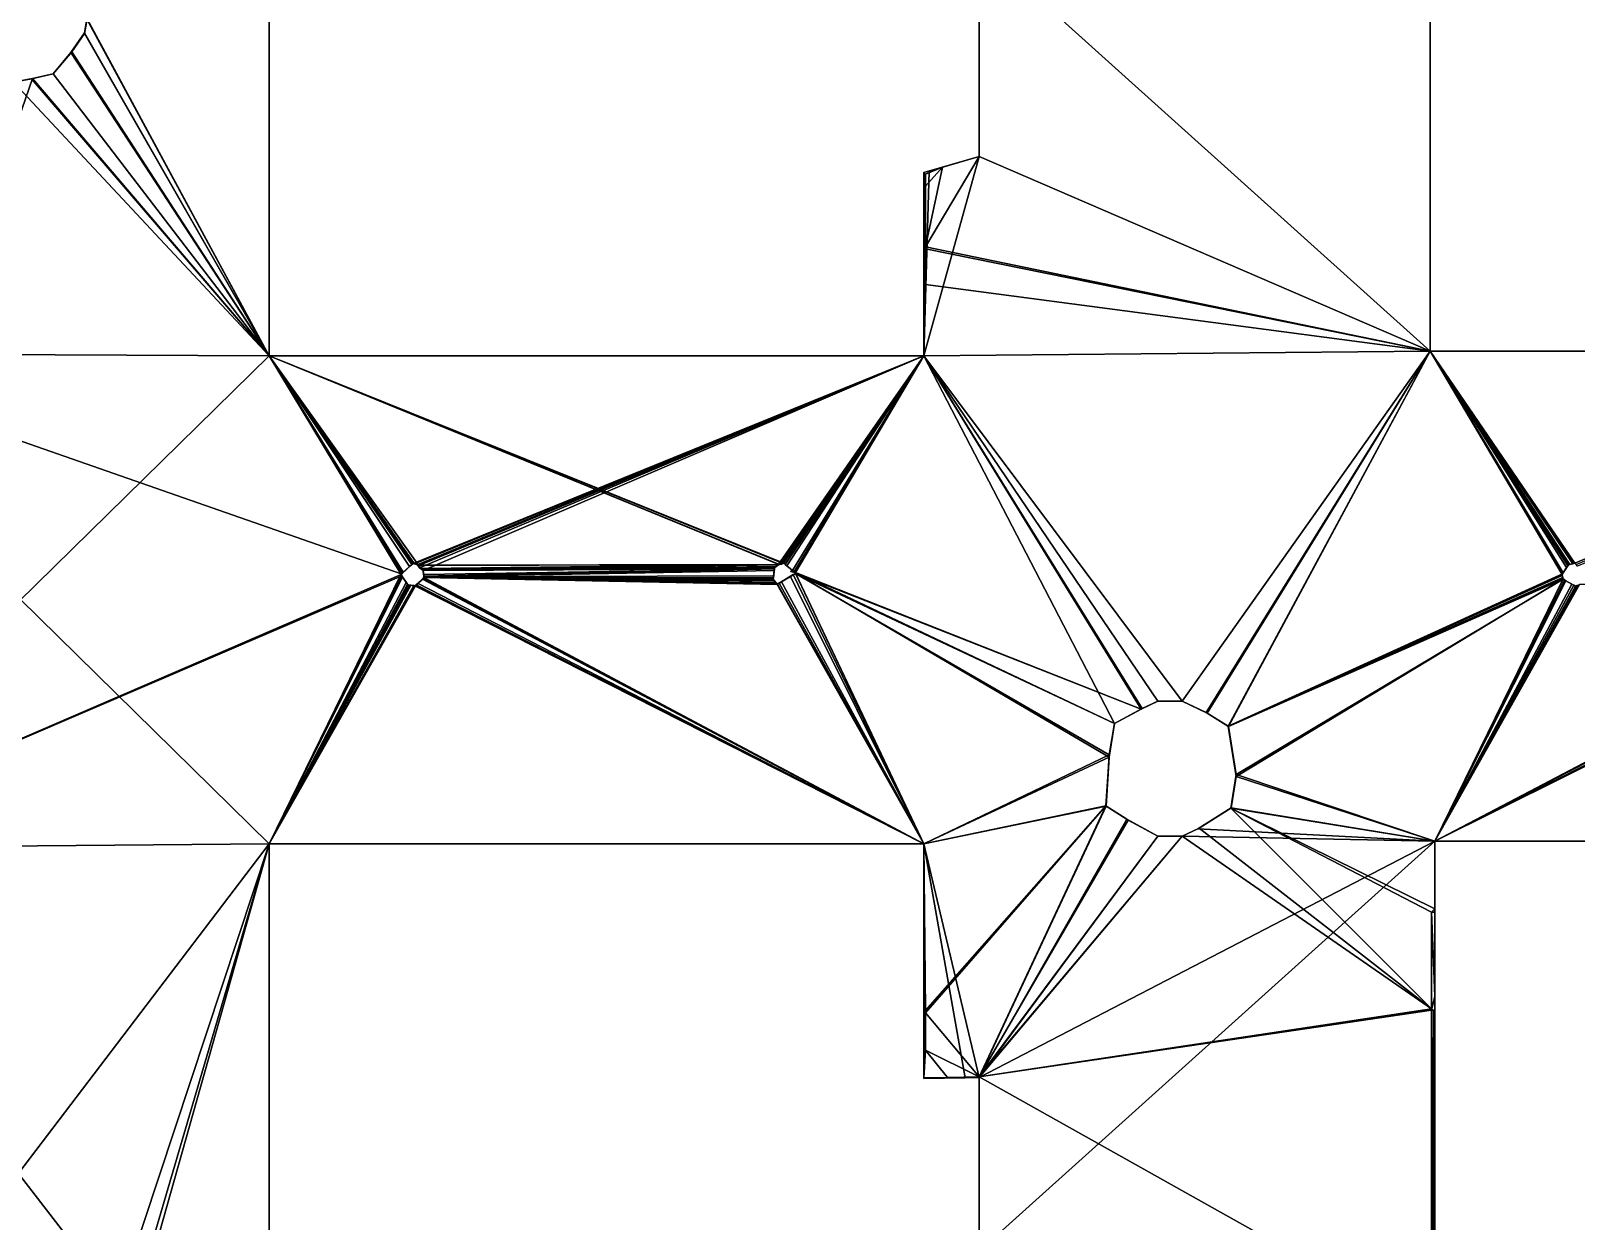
# Model space of a CAD drawing. Extents: x -24027 to 8739, y -18642 to 13672.
# Drawn here: x -15782 to -4729, y -5721 to 2793 of the extents above; entities that cross this region are included whole.
import ezdxf

# ---------------------------------------------------------------- set-up
doc = ezdxf.new("R2010")
doc.units = 0
doc.layers.get('0').update_dxf_attribs({"linetype": 'CONTINUOUS'})

msp = doc.modelspace()

# ---------------------------------------------------------------- linework, layer by layer
at = {"color": 7}
for points in [[(-14078, 469, -4435), (-14078, 5153, -4435), (-15382, 2876, -4435), (-14078, 469, -4435)], [(-14078, 5153, -3442), (-14078, 469, -3442), (-15381, 2879, -3442), (-14078, 5153, -3442)], [(-14078, 469, -4435), (-14078, 5153, -3442), (-14078, 5153, -4435), (-14078, 469, -4435)], [(-14078, 5153, -3442), (-14078, 469, -4435), (-14078, 469, -3442), (-14078, 5153, -3442)], [(-5772, 5186, -4435), (-8999, 3405, -4435), (-5772, 502, -4435), (-5772, 5186, -4435)], [(-5772, 5186, -3442), (-5772, 502, -3442), (-8999, 3405, -3442), (-5772, 5186, -3442)], [(-5772, 502, -3442), (-5772, 5186, -3442), (-5772, 5186, -4435), (-5772, 502, -3442)], [(-5772, 502, -4435), (-5772, 502, -3442), (-5772, 5186, -4435), (-5772, 502, -4435)], [(-8999, 1895, -3442), (-8999, 3405, -3442), (-5772, 502, -3442), (-8999, 1895, -3442)], [(-8999, 3405, -3442), (-8999, 1895, -3442), (-8999, 1895, -4435), (-8999, 3405, -3442)], [(-8999, 3405, -4435), (-8999, 3405, -3442), (-8999, 1895, -4435), (-8999, 3405, -4435)], [(-8999, 1895, -4435), (-5772, 502, -4435), (-8999, 3405, -4435), (-8999, 1895, -4435)], [(-15400, 2775, -3442), (-15399, 2778, -4435), (-15381, 2879, -3442), (-15400, 2775, -3442)], [(-15381, 2879, -3442), (-14078, 469, -3442), (-15400, 2775, -3442), (-15381, 2879, -3442)], [(-15382, 2876, -4435), (-15381, 2879, -3442), (-15399, 2778, -4435), (-15382, 2876, -4435)], [(-15382, 2876, -4435), (-15399, 2778, -4435), (-14078, 469, -4435), (-15382, 2876, -4435)], [(-15496, 2637, -4435), (-15399, 2778, -4435), (-15490, 2644, -3442), (-15496, 2637, -4435)], [(-15399, 2778, -4435), (-15496, 2637, -4435), (-14078, 469, -4435), (-15399, 2778, -4435)], [(-15400, 2775, -3442), (-15490, 2644, -3442), (-15399, 2778, -4435), (-15400, 2775, -3442)], [(-15400, 2775, -3442), (-14078, 469, -3442), (-15490, 2644, -3442), (-15400, 2775, -3442)], [(-15624, 2485, -3442), (-15496, 2637, -4435), (-15490, 2644, -3442), (-15624, 2485, -3442)], [(-15490, 2644, -3442), (-14078, 469, -3442), (-15624, 2485, -3442), (-15490, 2644, -3442)], [(-15624, 2485, -3442), (-15624, 2485, -4435), (-15496, 2637, -4435), (-15624, 2485, -3442)], [(-15496, 2637, -4435), (-15624, 2485, -4435), (-14078, 469, -4435), (-15496, 2637, -4435)], [(-15771, 2451, -4435), (-17668, -3054, -4435), (-14078, 469, -4435), (-15771, 2451, -4435)], [(-15909, 2427, -4435), (-17668, -3054, -4435), (-15771, 2451, -4435), (-15909, 2427, -4435)], [(-15909, 2427, -4435), (-15771, 2451, -4435), (-15778, 2450, -3442), (-15909, 2427, -4435)], [(-15909, 2427, -4435), (-15778, 2450, -3442), (-15907, 2427, -3442), (-15909, 2427, -4435)], [(-15778, 2450, -3442), (-14078, 469, -3442), (-15907, 2427, -3442), (-15778, 2450, -3442)], [(-15624, 2485, -3442), (-14078, 469, -3442), (-15778, 2450, -3442), (-15624, 2485, -3442)], [(-15778, 2450, -3442), (-15771, 2451, -4435), (-15624, 2485, -3442), (-15778, 2450, -3442)], [(-15624, 2485, -4435), (-15624, 2485, -3442), (-15771, 2451, -4435), (-15624, 2485, -4435)], [(-15624, 2485, -4435), (-15771, 2451, -4435), (-14078, 469, -4435), (-15624, 2485, -4435)], [(-15907, 2427, -3442), (-14078, 469, -3442), (-17651, 485, -3442), (-15907, 2427, -3442)], [(-8999, 1895, -3442), (-9357, 1790, -3442), (-9394, 1779, -3524), (-8999, 1895, -3442)], [(-9394, 1779, -3524), (-9394, 1779, -3843), (-8999, 1895, -3442), (-9394, 1779, -3524)], [(-9261, 1818, -4435), (-8999, 1895, -4435), (-9394, 1779, -3843), (-9261, 1818, -4435)], [(-8999, 1895, -3442), (-9394, 1779, -3843), (-8999, 1895, -4435), (-8999, 1895, -3442)], [(-9357, 1790, -3442), (-8999, 1895, -3442), (-9394, 469, -3442), (-9357, 1790, -3442)], [(-5772, 502, -3442), (-9394, 469, -3442), (-8999, 1895, -3442), (-5772, 502, -3442)], [(-9261, 1818, -4435), (-9384, 1249, -4435), (-8999, 1895, -4435), (-9261, 1818, -4435)], [(-8999, 1895, -4435), (-9384, 1249, -4435), (-5772, 502, -4435), (-8999, 1895, -4435)], [(-9394, 1779, -4435), (-9384, 1769, -4435), (-9261, 1818, -4435), (-9394, 1779, -4435)], [(-9394, 1779, -4435), (-9261, 1818, -4435), (-9394, 1779, -3843), (-9394, 1779, -4435)], [(-9394, 1779, -3442), (-9394, 1779, -3524), (-9357, 1790, -3442), (-9394, 1779, -3442)], [(-9394, 1779, -3442), (-9357, 1790, -3442), (-9394, 469, -3442), (-9394, 1779, -3442)], [(-9394, 1768, -4435), (-9391, 1769, -4435), (-9394, 1779, -4435), (-9394, 1768, -4435)], [(-9394, 1779, -4435), (-9391, 1769, -4435), (-9384, 1769, -4435), (-9394, 1779, -4435)], [(-9394, 1249, -4247), (-9394, 1779, -3843), (-9394, 469, -3442), (-9394, 1249, -4247)], [(-9394, 1779, -3524), (-9394, 469, -3442), (-9394, 1779, -3843), (-9394, 1779, -3524)], [(-9394, 1779, -3442), (-9394, 469, -3442), (-9394, 1779, -3524), (-9394, 1779, -3442)], [(-9394, 1640, -4244), (-9394, 1779, -3843), (-9394, 1249, -4247), (-9394, 1640, -4244)], [(-9394, 1768, -4435), (-9394, 1779, -4435), (-9394, 1768, -4243), (-9394, 1768, -4435)], [(-9394, 1695, -4243), (-9394, 1779, -3843), (-9394, 1640, -4244), (-9394, 1695, -4243)], [(-9394, 1768, -4243), (-9394, 1779, -3843), (-9394, 1695, -4243), (-9394, 1768, -4243)], [(-9394, 1779, -3843), (-9394, 1768, -4243), (-9394, 1779, -4435), (-9394, 1779, -3843)], [(-9391, 1769, -4435), (-9394, 1768, -4435), (-9384, 1769, -4374), (-9391, 1769, -4435)], [(-9394, 1768, -4243), (-9384, 1769, -4374), (-9394, 1768, -4435), (-9394, 1768, -4243)], [(-9384, 1681, -4374), (-9384, 1769, -4374), (-9394, 1695, -4243), (-9384, 1681, -4374)], [(-9394, 1768, -4243), (-9394, 1695, -4243), (-9384, 1769, -4374), (-9394, 1768, -4243)], [(-9391, 1769, -4435), (-9384, 1769, -4374), (-9384, 1769, -4435), (-9391, 1769, -4435)], [(-9261, 1818, -4435), (-9384, 1681, -4435), (-9384, 1249, -4435), (-9261, 1818, -4435)], [(-9384, 1769, -4435), (-9384, 1681, -4435), (-9261, 1818, -4435), (-9384, 1769, -4435)], [(-9384, 1769, -4435), (-9384, 1681, -4374), (-9384, 1681, -4435), (-9384, 1769, -4435)], [(-9384, 1769, -4435), (-9384, 1769, -4374), (-9384, 1681, -4374), (-9384, 1769, -4435)], [(-9394, 1640, -4244), (-9384, 1681, -4374), (-9394, 1695, -4243), (-9394, 1640, -4244)], [(-9394, 1249, -4435), (-9384, 1681, -4435), (-9394, 1682, -4435), (-9394, 1249, -4435)], [(-9384, 1681, -4435), (-9384, 1681, -4374), (-9394, 1682, -4414), (-9384, 1681, -4435)], [(-9384, 1681, -4435), (-9394, 1682, -4414), (-9394, 1682, -4435), (-9384, 1681, -4435)], [(-9394, 1681, -4411), (-9394, 1682, -4414), (-9384, 1681, -4374), (-9394, 1681, -4411)], [(-9394, 1682, -4414), (-9394, 1681, -4411), (-9394, 1249, -4435), (-9394, 1682, -4414)], [(-9394, 1682, -4435), (-9394, 1682, -4414), (-9394, 1249, -4435), (-9394, 1682, -4435)], [(-9394, 1249, -4435), (-9384, 1249, -4435), (-9384, 1681, -4435), (-9394, 1249, -4435)], [(-9384, 1681, -4374), (-9394, 1681, -4244), (-9394, 1681, -4265), (-9384, 1681, -4374)], [(-9394, 1681, -4244), (-9394, 1640, -4244), (-9394, 1681, -4265), (-9394, 1681, -4244)], [(-9394, 1681, -4411), (-9394, 1640, -4244), (-9394, 1249, -4435), (-9394, 1681, -4411)], [(-9394, 1681, -4244), (-9384, 1681, -4374), (-9394, 1640, -4244), (-9394, 1681, -4244)], [(-9394, 1681, -4265), (-9394, 1681, -4411), (-9384, 1681, -4374), (-9394, 1681, -4265)], [(-9394, 1681, -4265), (-9394, 1640, -4244), (-9394, 1681, -4411), (-9394, 1681, -4265)], [(-9394, 1249, -4247), (-9394, 1249, -4435), (-9394, 1640, -4244), (-9394, 1249, -4247)], [(-9394, 1004, -4246), (-9394, 1249, -4247), (-9394, 469, -3442), (-9394, 1004, -4246)], [(-9394, 1004, -4246), (-9384, 1249, -4374), (-9394, 1249, -4247), (-9394, 1004, -4246)], [(-9384, 1249, -4374), (-9394, 1004, -4246), (-9384, 979, -4373), (-9384, 1249, -4374)], [(-9394, 1249, -4435), (-9394, 1249, -4247), (-9384, 1249, -4374), (-9394, 1249, -4435)], [(-9394, 1249, -4435), (-9384, 1249, -4374), (-9384, 1249, -4435), (-9394, 1249, -4435)], [(-9384, 1234, -4435), (-5772, 502, -4435), (-9384, 1249, -4435), (-9384, 1234, -4435)], [(-9384, 1249, -4374), (-9384, 979, -4373), (-9384, 1234, -4435), (-9384, 1249, -4374)], [(-9384, 1249, -4374), (-9384, 1234, -4435), (-9384, 1249, -4435), (-9384, 1249, -4374)], [(-9384, 1234, -4435), (-9384, 979, -4435), (-5772, 502, -4435), (-9384, 1234, -4435)], [(-9384, 979, -4435), (-9384, 1234, -4435), (-9384, 979, -4373), (-9384, 979, -4435)], [(-9394, 979, -4246), (-9394, 1004, -4246), (-9394, 469, -3442), (-9394, 979, -4246)], [(-9394, 979, -4246), (-9384, 979, -4373), (-9394, 1004, -4246), (-9394, 979, -4246)], [(-9384, 979, -4435), (-9385, 979, -4435), (-9394, 469, -4435), (-9384, 979, -4435)], [(-9394, 978, -4435), (-9394, 469, -4435), (-9385, 979, -4435), (-9394, 978, -4435)], [(-9394, 469, -4435), (-5772, 502, -4435), (-9384, 979, -4435), (-9394, 469, -4435)], [(-9394, 979, -4275), (-9394, 979, -4246), (-9394, 469, -4435), (-9394, 979, -4275)], [(-9394, 469, -4435), (-9394, 979, -4246), (-9394, 469, -3442), (-9394, 469, -4435)], [(-9394, 469, -4435), (-9394, 978, -4412), (-9394, 979, -4275), (-9394, 469, -4435)], [(-9385, 979, -4435), (-9384, 979, -4373), (-9394, 978, -4412), (-9385, 979, -4435)], [(-9385, 979, -4435), (-9394, 978, -4412), (-9394, 978, -4435), (-9385, 979, -4435)], [(-9394, 979, -4275), (-9384, 979, -4373), (-9394, 979, -4246), (-9394, 979, -4275)], [(-9394, 979, -4275), (-9394, 978, -4412), (-9384, 979, -4373), (-9394, 979, -4275)], [(-9394, 978, -4435), (-9394, 978, -4412), (-9394, 469, -4435), (-9394, 978, -4435)], [(-9384, 979, -4435), (-9384, 979, -4373), (-9385, 979, -4435), (-9384, 979, -4435)], [(-17668, -3054, -3442), (-17651, 485, -3442), (-14078, -3021, -3442), (-17668, -3054, -3442)], [(-14078, 469, -4435), (-17668, -3054, -4435), (-13134, -1095, -4435), (-14078, 469, -4435)], [(-14078, 469, -3442), (-13133, -1092, -3442), (-17651, 485, -3442), (-14078, 469, -3442)], [(-14078, -3021, -3442), (-17651, 485, -3442), (-13133, -1092, -3442), (-14078, -3021, -3442)], [(-13127, -1089, -4435), (-14078, 469, -4435), (-13134, -1095, -4435), (-13127, -1089, -4435)], [(-13057, -1025, -4435), (-14078, 469, -4435), (-13127, -1089, -4435), (-13057, -1025, -4435)], [(-13045, -1015, -4435), (-14078, 469, -4435), (-13057, -1025, -4435), (-13045, -1015, -4435)], [(-13041, -1017, -4435), (-14078, 469, -4435), (-13045, -1015, -4435), (-13041, -1017, -4435)], [(-10402, -1018, -4435), (-14078, 469, -4435), (-10428, -1023, -4435), (-10402, -1018, -4435)], [(-10428, -1023, -4435), (-14078, 469, -4435), (-10432, -1024, -4435), (-10428, -1023, -4435)], [(-10396, -1015, -4435), (-14078, 469, -4435), (-10402, -1018, -4435), (-10396, -1015, -4435)], [(-13010, -1029, -4435), (-14078, 469, -4435), (-13041, -1017, -4435), (-13010, -1029, -4435)], [(-14078, 469, -4435), (-13010, -1029, -4435), (-10432, -1024, -4435), (-14078, 469, -4435)], [(-14078, 469, -4435), (-10396, -1015, -4435), (-9394, 469, -4435), (-14078, 469, -4435)], [(-14078, 469, -4435), (-9394, 469, -4435), (-14078, 469, -3442), (-14078, 469, -4435)], [(-9394, 469, -3442), (-14078, 469, -3442), (-9394, 469, -4435), (-9394, 469, -3442)], [(-13074, -1038, -3442), (-13119, -1078, -3442), (-14078, 469, -3442), (-13074, -1038, -3442)], [(-14078, 469, -3442), (-13119, -1078, -3442), (-13133, -1092, -3442), (-14078, 469, -3442)], [(-13049, -1016, -3442), (-13074, -1038, -3442), (-14078, 469, -3442), (-13049, -1016, -3442)], [(-14078, 469, -3442), (-9394, 469, -3442), (-13049, -1016, -3442), (-14078, 469, -3442)], [(-13049, -1016, -3442), (-9394, 469, -3442), (-13038, -1020, -3442), (-13049, -1016, -3442)], [(-13019, -1027, -3442), (-13038, -1020, -3442), (-9394, 469, -3442), (-13019, -1027, -3442)], [(-13013, -1034, -3442), (-13019, -1027, -3442), (-9394, 469, -3442), (-13013, -1034, -3442)], [(-13002, -1047, -3442), (-13013, -1034, -3442), (-9394, 469, -3442), (-13002, -1047, -3442)], [(-13002, -1047, -3442), (-9394, 469, -3442), (-12976, -1066, -3442), (-13002, -1047, -3442)], [(-9394, 469, -3442), (-10436, -1026, -3442), (-12976, -1066, -3442), (-9394, 469, -3442)], [(-10426, -1024, -3442), (-10436, -1026, -3442), (-9394, 469, -3442), (-10426, -1024, -3442)], [(-10426, -1024, -3442), (-9394, 469, -3442), (-10410, -1021, -3442), (-10426, -1024, -3442)], [(-10397, -1015, -3442), (-10410, -1021, -3442), (-9394, 469, -3442), (-10397, -1015, -3442)], [(-10397, -1015, -3442), (-9394, 469, -3442), (-10374, -1034, -3442), (-10397, -1015, -3442)], [(-10396, -1015, -4435), (-10386, -1024, -4435), (-9394, 469, -4435), (-10396, -1015, -4435)], [(-10386, -1024, -4435), (-10322, -1077, -4435), (-9394, 469, -4435), (-10386, -1024, -4435)], [(-10374, -1034, -3442), (-9394, 469, -3442), (-10334, -1068, -3442), (-10374, -1034, -3442)], [(-10315, -1078, -3442), (-10334, -1068, -3442), (-9394, 469, -3442), (-10315, -1078, -3442)], [(-10314, -1081, -4435), (-9394, 469, -4435), (-10322, -1077, -4435), (-10314, -1081, -4435)], [(-8032, -2162, -3442), (-10315, -1078, -3442), (-9394, 469, -3442), (-8032, -2162, -3442)], [(-9394, 469, -4435), (-10314, -1081, -4435), (-7841, -2058, -4435), (-9394, 469, -4435)], [(-7548, -2001, -3442), (-9394, 469, -3442), (-5772, 502, -3442), (-7548, -2001, -3442)], [(-5772, 502, -4435), (-9394, 469, -4435), (-7548, -2001, -4435), (-5772, 502, -4435)], [(-7720, -2001, -4435), (-7548, -2001, -4435), (-9394, 469, -4435), (-7720, -2001, -4435)], [(-7841, -2058, -4435), (-7720, -2001, -4435), (-9394, 469, -4435), (-7841, -2058, -4435)], [(-7833, -2054, -3442), (-9394, 469, -3442), (-7720, -2001, -3442), (-7833, -2054, -3442)], [(-8032, -2162, -3442), (-9394, 469, -3442), (-7833, -2054, -3442), (-8032, -2162, -3442)], [(-7720, -2001, -3442), (-9394, 469, -3442), (-7548, -2001, -3442), (-7720, -2001, -3442)], [(-7367, -2087, -3442), (-7548, -2001, -3442), (-5772, 502, -3442), (-7367, -2087, -3442)], [(-5772, 502, -4435), (-7548, -2001, -4435), (-7375, -2083, -4435), (-5772, 502, -4435)], [(-7375, -2083, -4435), (-7215, -2184, -4435), (-5772, 502, -4435), (-7375, -2083, -4435)], [(-5772, 502, -3442), (-7218, -2181, -3442), (-7367, -2087, -3442), (-5772, 502, -3442)], [(-7218, -2181, -3442), (-5772, 502, -3442), (-4827, -1092, -3442), (-7218, -2181, -3442)], [(-5772, 502, -4435), (-7215, -2184, -4435), (-4828, -1095, -4435), (-5772, 502, -4435)], [(-4737, -1015, -3442), (-4752, -1020, -3442), (-5772, 502, -3442), (-4737, -1015, -3442)], [(-4785, -1026, -3442), (-5772, 502, -3442), (-4773, -1024, -3442), (-4785, -1026, -3442)], [(-4822, -1083, -3442), (-4827, -1092, -3442), (-5772, 502, -3442), (-4822, -1083, -3442)], [(-1087, 502, -3442), (-4737, -1015, -3442), (-5772, 502, -3442), (-1087, 502, -3442)], [(-4798, -1046, -3442), (-4822, -1083, -3442), (-5772, 502, -3442), (-4798, -1046, -3442)], [(-4773, -1024, -3442), (-5772, 502, -3442), (-4752, -1020, -3442), (-4773, -1024, -3442)], [(-4798, -1046, -3442), (-5772, 502, -3442), (-4785, -1026, -3442), (-4798, -1046, -3442)], [(-4737, -1015, -4435), (-5772, 502, -4435), (-4744, -1017, -4435), (-4737, -1015, -4435)], [(-4744, -1017, -4435), (-5772, 502, -4435), (-4777, -1023, -4435), (-4744, -1017, -4435)], [(-4828, -1095, -4435), (-4826, -1091, -4435), (-5772, 502, -4435), (-4828, -1095, -4435)], [(-4826, -1091, -4435), (-4788, -1033, -4435), (-5772, 502, -4435), (-4826, -1091, -4435)], [(-4788, -1033, -4435), (-4782, -1024, -4435), (-5772, 502, -4435), (-4788, -1033, -4435)], [(-4782, -1024, -4435), (-4777, -1023, -4435), (-5772, 502, -4435), (-4782, -1024, -4435)], [(-5772, 502, -4435), (-4737, -1015, -4435), (-1087, 502, -4435), (-5772, 502, -4435)], [(-1087, 502, -4435), (-1087, 502, -3442), (-5772, 502, -3442), (-1087, 502, -4435)], [(-5772, 502, -4435), (-1087, 502, -4435), (-5772, 502, -3442), (-5772, 502, -4435)], [(-4737, -1015, -3442), (-1087, 502, -3442), (-4718, -1035, -3442), (-4737, -1015, -3442)], [(-4728, -1024, -4435), (-1087, 502, -4435), (-4737, -1015, -4435), (-4728, -1024, -4435)], [(-13134, -1095, -4435), (-17668, -3054, -4435), (-13129, -1105, -4435), (-13134, -1095, -4435)], [(-14078, -3021, -4435), (-13129, -1105, -4435), (-17668, -3054, -4435), (-14078, -3021, -4435)], [(-13124, -1114, -3442), (-14078, -3021, -3442), (-13133, -1092, -3442), (-13124, -1114, -3442)], [(-13089, -1164, -4435), (-13129, -1105, -4435), (-14078, -3021, -4435), (-13089, -1164, -4435)], [(-13134, -1095, -4435), (-13133, -1092, -3442), (-13127, -1089, -4435), (-13134, -1095, -4435)], [(-13129, -1105, -4435), (-13133, -1092, -3442), (-13134, -1095, -4435), (-13129, -1105, -4435)], [(-13119, -1078, -3442), (-13127, -1089, -4435), (-13133, -1092, -3442), (-13119, -1078, -3442)], [(-13124, -1114, -3442), (-13133, -1092, -3442), (-13129, -1105, -4435), (-13124, -1114, -3442)], [(-13124, -1114, -3442), (-13129, -1105, -4435), (-13098, -1152, -3442), (-13124, -1114, -3442)], [(-13089, -1164, -4435), (-13098, -1152, -3442), (-13129, -1105, -4435), (-13089, -1164, -4435)], [(-13127, -1089, -4435), (-13074, -1038, -3442), (-13057, -1025, -4435), (-13127, -1089, -4435)], [(-13127, -1089, -4435), (-13119, -1078, -3442), (-13074, -1038, -3442), (-13127, -1089, -4435)], [(-13074, -1038, -3442), (-13049, -1016, -3442), (-13057, -1025, -4435), (-13074, -1038, -3442)], [(-13045, -1015, -4435), (-13057, -1025, -4435), (-13049, -1016, -3442), (-13045, -1015, -4435)], [(-13049, -1016, -3442), (-13038, -1020, -3442), (-13045, -1015, -4435), (-13049, -1016, -3442)], [(-13041, -1017, -4435), (-13045, -1015, -4435), (-13038, -1020, -3442), (-13041, -1017, -4435)], [(-13041, -1017, -4435), (-13038, -1020, -3442), (-13019, -1027, -3442), (-13041, -1017, -4435)], [(-13041, -1017, -4435), (-13019, -1027, -3442), (-13010, -1029, -4435), (-13041, -1017, -4435)], [(-13010, -1029, -4435), (-13019, -1027, -3442), (-13013, -1034, -3442), (-13010, -1029, -4435)], [(-13010, -1029, -4435), (-13013, -1034, -3442), (-13007, -1032, -4435), (-13010, -1029, -4435)], [(-13013, -1034, -3442), (-13002, -1047, -3442), (-13007, -1032, -4435), (-13013, -1034, -3442)], [(-13007, -1032, -4435), (-10432, -1024, -4435), (-13010, -1029, -4435), (-13007, -1032, -4435)], [(-12989, -1052, -4435), (-10432, -1024, -4435), (-13007, -1032, -4435), (-12989, -1052, -4435)], [(-12989, -1052, -4435), (-13007, -1032, -4435), (-13002, -1047, -3442), (-12989, -1052, -4435)], [(-12976, -1066, -3442), (-12989, -1052, -4435), (-13002, -1047, -3442), (-12976, -1066, -3442)], [(-12978, -1060, -4435), (-10432, -1024, -4435), (-12989, -1052, -4435), (-12978, -1060, -4435)], [(-12976, -1066, -3442), (-12978, -1060, -4435), (-12989, -1052, -4435), (-12976, -1066, -3442)], [(-10432, -1024, -4435), (-12978, -1060, -4435), (-10458, -1044, -4435), (-10432, -1024, -4435)], [(-10458, -1044, -4435), (-12978, -1060, -4435), (-10462, -1047, -4435), (-10458, -1044, -4435)], [(-10462, -1047, -4435), (-12978, -1060, -4435), (-10464, -1051, -4435), (-10462, -1047, -4435)], [(-12978, -1060, -4435), (-12972, -1108, -4435), (-10464, -1051, -4435), (-12978, -1060, -4435)], [(-12972, -1108, -4435), (-12978, -1060, -4435), (-12972, -1096, -3442), (-12972, -1108, -4435)], [(-12976, -1066, -3442), (-12972, -1096, -3442), (-12978, -1060, -4435), (-12976, -1066, -3442)], [(-10436, -1026, -3442), (-10452, -1039, -3442), (-12976, -1066, -3442), (-10436, -1026, -3442)], [(-10452, -1039, -3442), (-10461, -1046, -3442), (-12976, -1066, -3442), (-10452, -1039, -3442)], [(-10461, -1046, -3442), (-10466, -1055, -3442), (-12976, -1066, -3442), (-10461, -1046, -3442)], [(-12972, -1096, -3442), (-12976, -1066, -3442), (-10466, -1055, -3442), (-12972, -1096, -3442)], [(-12972, -1108, -4435), (-12971, -1116, -4435), (-10464, -1051, -4435), (-12972, -1108, -4435)], [(-12972, -1096, -3442), (-10466, -1055, -3442), (-12970, -1113, -3442), (-12972, -1096, -3442)], [(-12972, -1108, -4435), (-12972, -1096, -3442), (-12970, -1113, -3442), (-12972, -1108, -4435)], [(-10464, -1056, -4435), (-10464, -1051, -4435), (-12971, -1116, -4435), (-10464, -1056, -4435)], [(-10471, -1119, -4435), (-10464, -1056, -4435), (-12971, -1116, -4435), (-10471, -1119, -4435)], [(-10466, -1066, -3442), (-12970, -1113, -3442), (-10466, -1055, -3442), (-10466, -1066, -3442)], [(-10471, -1106, -3442), (-12970, -1113, -3442), (-10466, -1066, -3442), (-10471, -1106, -3442)], [(-10466, -1066, -3442), (-10464, -1056, -4435), (-10471, -1106, -3442), (-10466, -1066, -3442)], [(-10471, -1119, -4435), (-10471, -1106, -3442), (-10464, -1056, -4435), (-10471, -1119, -4435)], [(-10464, -1051, -4435), (-10466, -1055, -3442), (-10461, -1046, -3442), (-10464, -1051, -4435)], [(-10464, -1051, -4435), (-10464, -1056, -4435), (-10466, -1055, -3442), (-10464, -1051, -4435)], [(-10466, -1066, -3442), (-10466, -1055, -3442), (-10464, -1056, -4435), (-10466, -1066, -3442)], [(-10461, -1046, -3442), (-10462, -1047, -4435), (-10464, -1051, -4435), (-10461, -1046, -3442)], [(-10462, -1047, -4435), (-10461, -1046, -3442), (-10458, -1044, -4435), (-10462, -1047, -4435)], [(-10452, -1039, -3442), (-10458, -1044, -4435), (-10461, -1046, -3442), (-10452, -1039, -3442)], [(-10458, -1044, -4435), (-10452, -1039, -3442), (-10432, -1024, -4435), (-10458, -1044, -4435)], [(-10436, -1026, -3442), (-10432, -1024, -4435), (-10452, -1039, -3442), (-10436, -1026, -3442)], [(-10426, -1024, -3442), (-10432, -1024, -4435), (-10436, -1026, -3442), (-10426, -1024, -3442)], [(-10426, -1024, -3442), (-10428, -1023, -4435), (-10432, -1024, -4435), (-10426, -1024, -3442)], [(-10329, -1096, -4435), (-10430, -1157, -4435), (-9394, -3021, -4435), (-10329, -1096, -4435)], [(-10329, -1096, -4435), (-10349, -1110, -3442), (-10430, -1157, -4435), (-10329, -1096, -4435)], [(-10402, -1018, -4435), (-10428, -1023, -4435), (-10410, -1021, -3442), (-10402, -1018, -4435)], [(-10426, -1024, -3442), (-10410, -1021, -3442), (-10428, -1023, -4435), (-10426, -1024, -3442)], [(-10402, -1018, -4435), (-10410, -1021, -3442), (-10397, -1015, -3442), (-10402, -1018, -4435)], [(-10402, -1018, -4435), (-10397, -1015, -3442), (-10396, -1015, -4435), (-10402, -1018, -4435)], [(-10396, -1015, -4435), (-10397, -1015, -3442), (-10386, -1024, -4435), (-10396, -1015, -4435)], [(-10374, -1034, -3442), (-10386, -1024, -4435), (-10397, -1015, -3442), (-10374, -1034, -3442)], [(-10386, -1024, -4435), (-10374, -1034, -3442), (-10322, -1077, -4435), (-10386, -1024, -4435)], [(-10334, -1068, -3442), (-10322, -1077, -4435), (-10374, -1034, -3442), (-10334, -1068, -3442)], [(-10329, -1096, -4435), (-10313, -1088, -3442), (-10349, -1110, -3442), (-10329, -1096, -4435)], [(-10349, -1110, -3442), (-10313, -1088, -3442), (-9394, -3021, -3442), (-10349, -1110, -3442)], [(-10348, -1073, -3442), (-10328, -1079, -4435), (-10334, -1068, -3442), (-10348, -1073, -3442)], [(-10315, -1078, -3442), (-10348, -1073, -3442), (-10334, -1068, -3442), (-10315, -1078, -3442)], [(-10328, -1079, -4435), (-10348, -1073, -3442), (-10315, -1078, -3442), (-10328, -1079, -4435)], [(-10322, -1077, -4435), (-10334, -1068, -3442), (-10328, -1079, -4435), (-10322, -1077, -4435)], [(-10329, -1096, -4435), (-9394, -3021, -4435), (-10313, -1086, -4435), (-10329, -1096, -4435)], [(-10313, -1088, -3442), (-10329, -1096, -4435), (-10313, -1086, -4435), (-10313, -1088, -3442)], [(-10328, -1079, -4435), (-10314, -1081, -4435), (-10322, -1077, -4435), (-10328, -1079, -4435)], [(-10328, -1079, -4435), (-10315, -1078, -3442), (-10314, -1081, -4435), (-10328, -1079, -4435)], [(-10314, -1081, -4435), (-10315, -1078, -3442), (-10313, -1088, -3442), (-10314, -1081, -4435)], [(-8032, -2162, -3442), (-10313, -1088, -3442), (-10315, -1078, -3442), (-8032, -2162, -3442)], [(-10313, -1086, -4435), (-7841, -2058, -4435), (-10314, -1081, -4435), (-10313, -1086, -4435)], [(-10314, -1081, -4435), (-10313, -1088, -3442), (-10313, -1086, -4435), (-10314, -1081, -4435)], [(-7841, -2058, -4435), (-10313, -1086, -4435), (-8032, -2161, -4435), (-7841, -2058, -4435)], [(-8032, -2161, -4435), (-10313, -1086, -4435), (-8070, -2402, -4435), (-8032, -2161, -4435)], [(-9394, -3021, -4435), (-8070, -2402, -4435), (-10313, -1086, -4435), (-9394, -3021, -4435)], [(-8069, -2386, -3442), (-9394, -3021, -3442), (-10313, -1088, -3442), (-8069, -2386, -3442)], [(-8032, -2162, -3442), (-8069, -2386, -3442), (-10313, -1088, -3442), (-8032, -2162, -3442)], [(-4828, -1102, -3442), (-7218, -2181, -3442), (-4827, -1092, -3442), (-4828, -1102, -3442)], [(-4824, -1118, -3442), (-7218, -2181, -3442), (-4828, -1102, -3442), (-4824, -1118, -3442)], [(-4828, -1099, -4435), (-4828, -1095, -4435), (-7215, -2184, -4435), (-4828, -1099, -4435)], [(-4823, -1125, -4435), (-4828, -1099, -4435), (-7215, -2184, -4435), (-4823, -1125, -4435)], [(-4828, -1095, -4435), (-4827, -1092, -3442), (-4826, -1091, -4435), (-4828, -1095, -4435)], [(-4828, -1102, -3442), (-4827, -1092, -3442), (-4828, -1095, -4435), (-4828, -1102, -3442)], [(-4828, -1102, -3442), (-4828, -1095, -4435), (-4828, -1099, -4435), (-4828, -1102, -3442)], [(-4828, -1102, -3442), (-4828, -1099, -4435), (-4824, -1118, -3442), (-4828, -1102, -3442)], [(-4823, -1125, -4435), (-4824, -1118, -3442), (-4828, -1099, -4435), (-4823, -1125, -4435)], [(-4822, -1083, -3442), (-4826, -1091, -4435), (-4827, -1092, -3442), (-4822, -1083, -3442)], [(-4788, -1033, -4435), (-4826, -1091, -4435), (-4798, -1046, -3442), (-4788, -1033, -4435)], [(-4822, -1083, -3442), (-4798, -1046, -3442), (-4826, -1091, -4435), (-4822, -1083, -3442)], [(-4798, -1046, -3442), (-4785, -1026, -3442), (-4788, -1033, -4435), (-4798, -1046, -3442)], [(-4782, -1024, -4435), (-4788, -1033, -4435), (-4785, -1026, -3442), (-4782, -1024, -4435)], [(-4773, -1024, -3442), (-4777, -1023, -4435), (-4785, -1026, -3442), (-4773, -1024, -3442)], [(-4782, -1024, -4435), (-4785, -1026, -3442), (-4777, -1023, -4435), (-4782, -1024, -4435)], [(-4744, -1017, -4435), (-4777, -1023, -4435), (-4752, -1020, -3442), (-4744, -1017, -4435)], [(-4773, -1024, -3442), (-4752, -1020, -3442), (-4777, -1023, -4435), (-4773, -1024, -3442)], [(-4752, -1020, -3442), (-4737, -1015, -3442), (-4744, -1017, -4435), (-4752, -1020, -3442)], [(-4737, -1015, -4435), (-4744, -1017, -4435), (-4737, -1015, -3442), (-4737, -1015, -4435)], [(-4737, -1015, -4435), (-4737, -1015, -3442), (-4728, -1024, -4435), (-4737, -1015, -4435)], [(-4718, -1035, -3442), (-4728, -1024, -4435), (-4737, -1015, -3442), (-4718, -1035, -3442)], [(-13124, -1114, -3442), (-13098, -1152, -3442), (-14078, -3021, -3442), (-13124, -1114, -3442)], [(-13084, -1173, -3442), (-14078, -3021, -3442), (-13098, -1152, -3442), (-13084, -1173, -3442)], [(-13083, -1173, -4435), (-13089, -1164, -4435), (-14078, -3021, -4435), (-13083, -1173, -4435)], [(-13040, -1177, -4435), (-13073, -1173, -4435), (-14078, -3021, -4435), (-13040, -1177, -4435)], [(-13073, -1173, -4435), (-13083, -1173, -4435), (-14078, -3021, -4435), (-13073, -1173, -4435)], [(-13043, -1175, -3442), (-14078, -3021, -3442), (-13064, -1173, -3442), (-13043, -1175, -3442)], [(-13084, -1173, -3442), (-13064, -1173, -3442), (-14078, -3021, -3442), (-13084, -1173, -3442)], [(-13031, -1176, -3442), (-14078, -3021, -3442), (-13043, -1175, -3442), (-13031, -1176, -3442)], [(-14078, -3021, -3442), (-13031, -1176, -3442), (-9394, -3021, -3442), (-14078, -3021, -3442)], [(-14078, -3021, -4435), (-9394, -3021, -4435), (-13035, -1177, -4435), (-14078, -3021, -4435)], [(-13035, -1177, -4435), (-13040, -1177, -4435), (-14078, -3021, -4435), (-13035, -1177, -4435)], [(-13098, -1152, -3442), (-13089, -1164, -4435), (-13084, -1173, -3442), (-13098, -1152, -3442)], [(-13083, -1173, -4435), (-13084, -1173, -3442), (-13089, -1164, -4435), (-13083, -1173, -4435)], [(-13073, -1173, -4435), (-13064, -1173, -3442), (-13084, -1173, -3442), (-13073, -1173, -4435)], [(-13073, -1173, -4435), (-13084, -1173, -3442), (-13083, -1173, -4435), (-13073, -1173, -4435)], [(-13064, -1173, -3442), (-13073, -1173, -4435), (-13040, -1177, -4435), (-13064, -1173, -3442)], [(-13040, -1177, -4435), (-13043, -1175, -3442), (-13064, -1173, -3442), (-13040, -1177, -4435)], [(-13040, -1177, -4435), (-13035, -1177, -4435), (-13043, -1175, -3442), (-13040, -1177, -4435)], [(-13031, -1176, -3442), (-13043, -1175, -3442), (-13035, -1177, -4435), (-13031, -1176, -3442)], [(-13027, -1170, -4435), (-13035, -1177, -4435), (-9394, -3021, -4435), (-13027, -1170, -4435)], [(-13035, -1177, -4435), (-13027, -1170, -4435), (-13031, -1176, -3442), (-13035, -1177, -4435)], [(-13013, -1159, -3442), (-13031, -1176, -3442), (-13027, -1170, -4435), (-13013, -1159, -3442)], [(-13013, -1159, -3442), (-9394, -3021, -3442), (-13031, -1176, -3442), (-13013, -1159, -3442)], [(-9394, -3021, -4435), (-12975, -1124, -4435), (-13027, -1170, -4435), (-9394, -3021, -4435)], [(-13027, -1170, -4435), (-12975, -1124, -4435), (-13013, -1159, -3442), (-13027, -1170, -4435)], [(-12980, -1130, -3442), (-13013, -1159, -3442), (-12975, -1124, -4435), (-12980, -1130, -3442)], [(-12980, -1130, -3442), (-9394, -3021, -3442), (-13013, -1159, -3442), (-12980, -1130, -3442)], [(-12980, -1130, -3442), (-12975, -1124, -4435), (-12971, -1118, -3442), (-12980, -1130, -3442)], [(-12971, -1118, -3442), (-9394, -3021, -3442), (-12980, -1130, -3442), (-12971, -1118, -3442)], [(-12975, -1124, -4435), (-9394, -3021, -4435), (-12971, -1118, -4435), (-12975, -1124, -4435)], [(-12971, -1118, -4435), (-12971, -1118, -3442), (-12975, -1124, -4435), (-12971, -1118, -4435)], [(-12972, -1108, -4435), (-12970, -1113, -3442), (-12971, -1116, -4435), (-12972, -1108, -4435)], [(-12970, -1113, -3442), (-12971, -1118, -3442), (-12971, -1116, -4435), (-12970, -1113, -3442)], [(-12970, -1113, -3442), (-10473, -1128, -3442), (-12971, -1118, -3442), (-12970, -1113, -3442)], [(-12971, -1116, -4435), (-12971, -1118, -4435), (-10472, -1129, -4435), (-12971, -1116, -4435)], [(-10472, -1129, -4435), (-10471, -1119, -4435), (-12971, -1116, -4435), (-10472, -1129, -4435)], [(-12971, -1118, -4435), (-12971, -1116, -4435), (-12971, -1118, -3442), (-12971, -1118, -4435)], [(-10444, -1165, -4435), (-10446, -1163, -4435), (-12971, -1118, -4435), (-10444, -1165, -4435)], [(-9394, -3021, -4435), (-10444, -1165, -4435), (-12971, -1118, -4435), (-9394, -3021, -4435)], [(-10464, -1140, -4435), (-10470, -1133, -4435), (-12971, -1118, -4435), (-10464, -1140, -4435)], [(-10470, -1133, -4435), (-10472, -1129, -4435), (-12971, -1118, -4435), (-10470, -1133, -4435)], [(-10446, -1163, -4435), (-10464, -1140, -4435), (-12971, -1118, -4435), (-10446, -1163, -4435)], [(-10468, -1136, -3442), (-12971, -1118, -3442), (-10473, -1128, -3442), (-10468, -1136, -3442)], [(-10455, -1152, -3442), (-12971, -1118, -3442), (-10468, -1136, -3442), (-10455, -1152, -3442)], [(-10447, -1162, -3442), (-12971, -1118, -3442), (-10455, -1152, -3442), (-10447, -1162, -3442)], [(-10443, -1166, -3442), (-12971, -1118, -3442), (-10447, -1162, -3442), (-10443, -1166, -3442)], [(-9394, -3021, -3442), (-12971, -1118, -3442), (-10443, -1166, -3442), (-9394, -3021, -3442)], [(-10473, -1128, -3442), (-12970, -1113, -3442), (-10471, -1106, -3442), (-10473, -1128, -3442)], [(-10471, -1106, -3442), (-10471, -1119, -4435), (-10473, -1128, -3442), (-10471, -1106, -3442)], [(-10472, -1129, -4435), (-10473, -1128, -3442), (-10471, -1119, -4435), (-10472, -1129, -4435)], [(-10472, -1129, -4435), (-10470, -1133, -4435), (-10473, -1128, -3442), (-10472, -1129, -4435)], [(-10468, -1136, -3442), (-10473, -1128, -3442), (-10470, -1133, -4435), (-10468, -1136, -3442)], [(-10468, -1136, -3442), (-10470, -1133, -4435), (-10464, -1140, -4435), (-10468, -1136, -3442)], [(-10455, -1152, -3442), (-10468, -1136, -3442), (-10464, -1140, -4435), (-10455, -1152, -3442)], [(-10455, -1152, -3442), (-10464, -1140, -4435), (-10446, -1163, -4366), (-10455, -1152, -3442)], [(-10446, -1163, -4435), (-10446, -1163, -4366), (-10464, -1140, -4435), (-10446, -1163, -4435)], [(-10446, -1163, -4366), (-10447, -1162, -3442), (-10455, -1152, -3442), (-10446, -1163, -4366)], [(-10446, -1163, -4366), (-10413, -1148, -3442), (-10447, -1162, -3442), (-10446, -1163, -4366)], [(-10441, -1165, -3442), (-10447, -1162, -3442), (-10413, -1148, -3442), (-10441, -1165, -3442)], [(-10446, -1163, -4366), (-10447, -1162, -3442), (-10441, -1165, -3442), (-10446, -1163, -4366)], [(-10447, -1162, -3442), (-10446, -1163, -4366), (-10443, -1166, -3442), (-10447, -1162, -3442)], [(-10430, -1157, -4435), (-10413, -1148, -3442), (-10446, -1163, -4366), (-10430, -1157, -4435)], [(-10430, -1157, -4435), (-10446, -1163, -4435), (-10443, -1164, -4435), (-10430, -1157, -4435)], [(-10446, -1163, -4435), (-10430, -1157, -4435), (-10446, -1163, -4366), (-10446, -1163, -4435)], [(-10444, -1165, -4435), (-10443, -1166, -3442), (-10446, -1163, -4366), (-10444, -1165, -4435)], [(-10441, -1165, -3442), (-10443, -1164, -4435), (-10446, -1163, -4366), (-10441, -1165, -3442)], [(-10446, -1163, -4435), (-10446, -1163, -4366), (-10443, -1164, -4435), (-10446, -1163, -4435)], [(-10446, -1163, -4366), (-10446, -1163, -4435), (-10444, -1165, -4435), (-10446, -1163, -4366)], [(-10444, -1165, -4435), (-9394, -3021, -4435), (-10443, -1164, -4435), (-10444, -1165, -4435)], [(-10443, -1164, -4435), (-10443, -1166, -3442), (-10444, -1165, -4435), (-10443, -1164, -4435)], [(-10430, -1157, -4435), (-10443, -1164, -4435), (-9394, -3021, -4435), (-10430, -1157, -4435)], [(-10441, -1165, -3442), (-10443, -1166, -3442), (-10443, -1164, -4435), (-10441, -1165, -3442)], [(-10443, -1166, -3442), (-10441, -1165, -3442), (-9394, -3021, -3442), (-10443, -1166, -3442)], [(-10441, -1165, -3442), (-10413, -1148, -3442), (-9394, -3021, -3442), (-10441, -1165, -3442)], [(-10413, -1148, -3442), (-10430, -1157, -4435), (-10349, -1110, -3442), (-10413, -1148, -3442)], [(-10413, -1148, -3442), (-10349, -1110, -3442), (-9394, -3021, -3442), (-10413, -1148, -3442)], [(-4822, -1127, -3442), (-7218, -2181, -3442), (-4824, -1118, -3442), (-4822, -1127, -3442)], [(-7218, -2181, -3442), (-4822, -1127, -3442), (-7160, -2540, -3442), (-7218, -2181, -3442)], [(-4822, -1129, -4435), (-4823, -1125, -4435), (-7215, -2184, -4435), (-4822, -1129, -4435)], [(-7215, -2184, -4435), (-7160, -2527, -4435), (-4822, -1129, -4435), (-7215, -2184, -4435)], [(-5739, -3004, -3442), (-7160, -2540, -3442), (-4822, -1127, -3442), (-5739, -3004, -3442)], [(-5739, -3004, -4435), (-4822, -1129, -4435), (-7160, -2527, -4435), (-5739, -3004, -4435)], [(-4802, -1142, -3442), (-5739, -3004, -3442), (-4822, -1127, -3442), (-4802, -1142, -3442)], [(-2151, -1142, -3442), (-5739, -3004, -3442), (-2167, -1128, -3442), (-2151, -1142, -3442)], [(-5739, -3004, -3442), (-4704, -1168, -3442), (-2167, -1128, -3442), (-5739, -3004, -3442)], [(-4813, -1136, -4435), (-4822, -1129, -4435), (-5739, -3004, -4435), (-4813, -1136, -4435)], [(-2159, -1135, -4435), (-2167, -1129, -4435), (-5739, -3004, -4435), (-2159, -1135, -4435)], [(-5739, -3004, -4435), (-2167, -1129, -4435), (-4704, -1168, -4435), (-5739, -3004, -4435)], [(-2159, -1135, -4435), (-5739, -3004, -4435), (-2068, -1164, -4435), (-2159, -1135, -4435)], [(-4813, -1136, -4435), (-5739, -3004, -4435), (-4745, -1172, -4435), (-4813, -1136, -4435)], [(-4759, -1165, -3442), (-5739, -3004, -3442), (-4802, -1142, -3442), (-4759, -1165, -3442)], [(-2151, -1142, -3442), (-2093, -1160, -3442), (-5739, -3004, -3442), (-2151, -1142, -3442)], [(-2060, -1171, -3442), (-5739, -3004, -3442), (-2093, -1160, -3442), (-2060, -1171, -3442)], [(-2068, -1164, -4435), (-5739, -3004, -4435), (-2053, -1169, -4435), (-2068, -1164, -4435)], [(-4734, -1179, -3442), (-5739, -3004, -3442), (-4759, -1165, -3442), (-4734, -1179, -3442)], [(-4711, -1171, -3442), (-4704, -1168, -3442), (-5739, -3004, -3442), (-4711, -1171, -3442)], [(-4707, -1169, -4435), (-5739, -3004, -4435), (-4704, -1168, -4435), (-4707, -1169, -4435)], [(-4730, -1177, -4435), (-5739, -3004, -4435), (-4707, -1169, -4435), (-4730, -1177, -4435)], [(-1054, -3004, -4435), (-2053, -1169, -4435), (-5739, -3004, -4435), (-1054, -3004, -4435)], [(-4711, -1171, -3442), (-5739, -3004, -3442), (-4725, -1176, -3442), (-4711, -1171, -3442)], [(-5739, -3004, -3442), (-2060, -1171, -3442), (-1054, -3004, -3442), (-5739, -3004, -3442)], [(-4745, -1172, -4435), (-5739, -3004, -4435), (-4734, -1178, -4435), (-4745, -1172, -4435)], [(-4725, -1176, -3442), (-5739, -3004, -3442), (-4734, -1179, -3442), (-4725, -1176, -3442)], [(-4730, -1177, -4435), (-4734, -1178, -4435), (-5739, -3004, -4435), (-4730, -1177, -4435)], [(-4824, -1118, -3442), (-4823, -1125, -4435), (-4822, -1127, -3442), (-4824, -1118, -3442)], [(-4822, -1129, -4435), (-4822, -1127, -3442), (-4823, -1125, -4435), (-4822, -1129, -4435)], [(-4802, -1142, -3442), (-4822, -1127, -3442), (-4813, -1136, -4435), (-4802, -1142, -3442)], [(-4822, -1129, -4435), (-4813, -1136, -4435), (-4822, -1127, -3442), (-4822, -1129, -4435)], [(-4802, -1142, -3442), (-4813, -1136, -4435), (-4759, -1165, -3442), (-4802, -1142, -3442)], [(-4759, -1165, -3442), (-4813, -1136, -4435), (-4745, -1172, -4435), (-4759, -1165, -3442)], [(-4759, -1165, -3442), (-4745, -1172, -4435), (-4734, -1179, -3442), (-4759, -1165, -3442)], [(-4734, -1178, -4435), (-4734, -1179, -3442), (-4745, -1172, -4435), (-4734, -1178, -4435)], [(-4730, -1177, -4435), (-4725, -1176, -3442), (-4734, -1179, -3442), (-4730, -1177, -4435)], [(-4730, -1177, -4435), (-4734, -1179, -3442), (-4734, -1178, -4435), (-4730, -1177, -4435)], [(-4730, -1177, -4435), (-4707, -1169, -4435), (-4725, -1176, -3442), (-4730, -1177, -4435)], [(-7833, -2054, -3442), (-7841, -2058, -4435), (-8032, -2162, -3442), (-7833, -2054, -3442)], [(-8032, -2161, -4435), (-8032, -2162, -3442), (-7841, -2058, -4435), (-8032, -2161, -4435)], [(-7841, -2058, -4435), (-7833, -2054, -3442), (-7720, -2001, -4435), (-7841, -2058, -4435)], [(-7720, -2001, -3442), (-7720, -2001, -4435), (-7833, -2054, -3442), (-7720, -2001, -3442)], [(-7720, -2001, -4435), (-7720, -2001, -3442), (-7548, -2001, -4435), (-7720, -2001, -4435)], [(-7548, -2001, -3442), (-7548, -2001, -4435), (-7720, -2001, -3442), (-7548, -2001, -3442)], [(-7548, -2001, -4435), (-7548, -2001, -3442), (-7375, -2083, -4435), (-7548, -2001, -4435)], [(-7367, -2087, -3442), (-7375, -2083, -4435), (-7548, -2001, -3442), (-7367, -2087, -3442)], [(-7375, -2083, -4435), (-7367, -2087, -3442), (-7215, -2184, -4435), (-7375, -2083, -4435)], [(-7218, -2181, -3442), (-7215, -2184, -4435), (-7367, -2087, -3442), (-7218, -2181, -3442)], [(-8070, -2402, -4435), (-8069, -2386, -3442), (-8032, -2161, -4435), (-8070, -2402, -4435)], [(-8032, -2162, -3442), (-8032, -2161, -4435), (-8069, -2386, -3442), (-8032, -2162, -3442)], [(-7215, -2184, -4435), (-7218, -2181, -3442), (-7160, -2527, -4435), (-7215, -2184, -4435)], [(-7218, -2181, -3442), (-7160, -2540, -3442), (-7160, -2527, -4435), (-7218, -2181, -3442)], [(-9394, -3021, -3442), (-8069, -2386, -3442), (-8091, -2753, -3442), (-9394, -3021, -3442)], [(-8070, -2402, -4435), (-9394, -3021, -4435), (-8092, -2751, -4435), (-8070, -2402, -4435)], [(-8092, -2751, -4435), (-8091, -2753, -3442), (-8070, -2402, -4435), (-8092, -2751, -4435)], [(-8069, -2386, -3442), (-8070, -2402, -4435), (-8091, -2753, -3442), (-8069, -2386, -3442)], [(-7160, -2527, -4435), (-7160, -2540, -3442), (-7199, -2767, -4435), (-7160, -2527, -4435)], [(-7160, -2527, -4435), (-7199, -2767, -4435), (-5739, -3004, -4435), (-7160, -2527, -4435)], [(-7196, -2764, -3442), (-7199, -2767, -4435), (-7160, -2540, -3442), (-7196, -2764, -3442)], [(-7160, -2540, -3442), (-5739, -3004, -3442), (-7196, -2764, -3442), (-7160, -2540, -3442)], [(-9394, -3021, -4435), (-9384, -4214, -4435), (-8092, -2751, -4435), (-9394, -3021, -4435)], [(-9394, -3021, -3442), (-8091, -2753, -3442), (-8999, -4693, -3442), (-9394, -3021, -3442)], [(-9384, -4214, -4435), (-9384, -4231, -4435), (-8092, -2751, -4435), (-9384, -4214, -4435)], [(-8092, -2751, -4435), (-9384, -4231, -4435), (-8999, -4689, -4435), (-8092, -2751, -4435)], [(-7932, -2852, -4435), (-8092, -2751, -4435), (-8999, -4689, -4435), (-7932, -2852, -4435)], [(-7942, -2846, -3442), (-8999, -4693, -3442), (-8091, -2753, -3442), (-7942, -2846, -3442)], [(-8092, -2751, -4435), (-7932, -2852, -4435), (-7942, -2846, -3442), (-8092, -2751, -4435)], [(-8091, -2753, -3442), (-8092, -2751, -4435), (-7942, -2846, -3442), (-8091, -2753, -3442)], [(-7942, -2846, -3442), (-7720, -2968, -3442), (-8999, -4693, -3442), (-7942, -2846, -3442)], [(-7720, -2968, -4435), (-7932, -2852, -4435), (-8999, -4689, -4435), (-7720, -2968, -4435)], [(-7942, -2846, -3442), (-7932, -2852, -4435), (-7720, -2968, -3442), (-7942, -2846, -3442)], [(-7720, -2968, -4435), (-7720, -2968, -3442), (-7932, -2852, -4435), (-7720, -2968, -4435)], [(-7435, -2915, -3442), (-7196, -2764, -3442), (-5739, -3004, -3442), (-7435, -2915, -3442)], [(-7435, -2915, -3442), (-7426, -2911, -4435), (-7196, -2764, -3442), (-7435, -2915, -3442)], [(-7199, -2767, -4435), (-7196, -2764, -3442), (-7426, -2911, -4435), (-7199, -2767, -4435)], [(-7426, -2911, -4435), (-5764, -4202, -4435), (-7199, -2767, -4435), (-7426, -2911, -4435)], [(-5739, -3487, -4435), (-7199, -2767, -4435), (-5764, -3512, -4435), (-5739, -3487, -4435)], [(-5739, -3004, -4435), (-7199, -2767, -4435), (-5739, -3487, -4435), (-5739, -3004, -4435)], [(-5764, -3512, -4435), (-7199, -2767, -4435), (-5764, -4202, -4435), (-5764, -3512, -4435)], [(-7548, -2968, -3442), (-8999, -4693, -3442), (-7720, -2968, -3442), (-7548, -2968, -3442)], [(-8999, -4693, -3442), (-7548, -2968, -3442), (-5739, -3004, -3442), (-8999, -4693, -3442)], [(-7548, -2968, -4435), (-7720, -2968, -4435), (-8999, -4689, -4435), (-7548, -2968, -4435)], [(-7548, -2968, -4435), (-8999, -4689, -4435), (-5764, -4202, -4435), (-7548, -2968, -4435)], [(-7548, -2968, -4435), (-7548, -2968, -3442), (-7720, -2968, -4435), (-7548, -2968, -4435)], [(-7720, -2968, -3442), (-7720, -2968, -4435), (-7548, -2968, -3442), (-7720, -2968, -3442)], [(-7426, -2911, -4435), (-7435, -2915, -3442), (-7548, -2968, -4435), (-7426, -2911, -4435)], [(-7548, -2968, -4435), (-5764, -4202, -4435), (-7426, -2911, -4435), (-7548, -2968, -4435)], [(-7435, -2915, -3442), (-5739, -3004, -3442), (-7548, -2968, -3442), (-7435, -2915, -3442)], [(-7548, -2968, -3442), (-7548, -2968, -4435), (-7435, -2915, -3442), (-7548, -2968, -3442)], [(-17668, -7738, -4435), (-16107, -9146, -4435), (-14078, -3021, -4435), (-17668, -7738, -4435)], [(-17668, -3054, -4435), (-17668, -7738, -4435), (-14078, -3021, -4435), (-17668, -3054, -4435)], [(-14078, -7705, -3442), (-17668, -3054, -3442), (-14078, -3021, -3442), (-14078, -7705, -3442)], [(-17668, -3054, -3442), (-14078, -7705, -3442), (-15787, -9080, -3442), (-17668, -3054, -3442)], [(-15858, -9080, -4435), (-14078, -3021, -4435), (-16107, -9146, -4435), (-15858, -9080, -4435)], [(-15787, -9080, -4435), (-14078, -3021, -4435), (-15858, -9080, -4435), (-15787, -9080, -4435)], [(-14078, -3021, -4435), (-15787, -9080, -4435), (-14078, -7705, -4435), (-14078, -3021, -4435)], [(-14078, -3021, -4435), (-14078, -3021, -3442), (-9394, -3021, -3442), (-14078, -3021, -4435)], [(-9394, -3021, -4435), (-14078, -3021, -4435), (-9394, -3021, -3442), (-9394, -3021, -4435)], [(-14078, -7705, -3442), (-14078, -3021, -3442), (-14078, -7705, -4435), (-14078, -7705, -3442)], [(-14078, -3021, -4435), (-14078, -7705, -4435), (-14078, -3021, -3442), (-14078, -3021, -4435)], [(-9394, -3021, -4435), (-9394, -4215, -4435), (-9384, -4214, -4435), (-9394, -3021, -4435)], [(-9394, -4214, -4246), (-9394, -3021, -3442), (-9394, -4700, -3442), (-9394, -4214, -4246)], [(-9394, -3021, -4435), (-9394, -3021, -3442), (-9394, -4214, -4246), (-9394, -3021, -4435)], [(-9394, -4215, -4435), (-9394, -3021, -4435), (-9394, -4215, -4412), (-9394, -4215, -4435)], [(-9394, -4214, -4246), (-9394, -4215, -4412), (-9394, -3021, -4435), (-9394, -4214, -4246)], [(-9394, -3021, -3442), (-9100, -4695, -3442), (-9394, -4700, -3442), (-9394, -3021, -3442)], [(-9100, -4695, -3442), (-9394, -3021, -3442), (-8999, -4693, -3442), (-9100, -4695, -3442)], [(-5739, -3004, -3442), (-5739, -7689, -3442), (-8999, -5935, -3442), (-5739, -3004, -3442)], [(-8999, -4693, -3442), (-5739, -3004, -3442), (-8999, -5935, -3442), (-8999, -4693, -3442)], [(-5739, -3004, -3442), (-5739, -4213, -4054), (-5739, -7689, -3442), (-5739, -3004, -3442)], [(-5739, -4213, -4054), (-5739, -3004, -3442), (-5739, -4112, -4053), (-5739, -4213, -4054)], [(-5739, -4112, -4053), (-5739, -3004, -3442), (-5739, -3512, -4056), (-5739, -4112, -4053)], [(-5739, -3510, -4066), (-5739, -3512, -4056), (-5739, -3004, -3442), (-5739, -3510, -4066)], [(-5739, -3004, -3442), (-5739, -3004, -4435), (-5739, -3510, -4066), (-5739, -3004, -3442)], [(-5739, -3487, -4394), (-5739, -3510, -4066), (-5739, -3004, -4435), (-5739, -3487, -4394)], [(-5739, -3487, -4435), (-5739, -3487, -4394), (-5739, -3004, -4435), (-5739, -3487, -4435)], [(-5739, -3004, -4435), (-5739, -3004, -3442), (-1054, -3004, -3442), (-5739, -3004, -4435)], [(-5739, -3004, -4435), (-1054, -3004, -3442), (-1054, -3004, -4435), (-5739, -3004, -4435)], [(-5764, -3512, -4435), (-5763, -3512, -4373), (-5739, -3487, -4394), (-5764, -3512, -4435)], [(-5764, -3512, -4435), (-5739, -3487, -4394), (-5739, -3487, -4435), (-5764, -3512, -4435)], [(-5764, -4213, -4374), (-5763, -3512, -4373), (-5764, -4202, -4435), (-5764, -4213, -4374)], [(-5764, -3512, -4435), (-5764, -4202, -4435), (-5763, -3512, -4373), (-5764, -3512, -4435)], [(-5764, -4213, -4374), (-5739, -4112, -4053), (-5763, -3512, -4373), (-5764, -4213, -4374)], [(-5739, -3510, -4066), (-5739, -3487, -4394), (-5763, -3512, -4373), (-5739, -3510, -4066)], [(-5739, -3510, -4066), (-5763, -3512, -4373), (-5739, -3512, -4056), (-5739, -3510, -4066)], [(-5739, -3512, -4056), (-5763, -3512, -4373), (-5739, -4112, -4053), (-5739, -3512, -4056)], [(-5739, -4112, -4053), (-5764, -4213, -4374), (-5739, -4213, -4054), (-5739, -4112, -4053)], [(-9394, -4483, -4250), (-9394, -4214, -4246), (-9394, -4700, -3442), (-9394, -4483, -4250)], [(-9384, -4214, -4373), (-9394, -4215, -4412), (-9394, -4214, -4246), (-9384, -4214, -4373)], [(-9384, -4214, -4373), (-9384, -4214, -4435), (-9394, -4215, -4412), (-9384, -4214, -4373)], [(-9394, -4215, -4435), (-9394, -4215, -4412), (-9384, -4214, -4435), (-9394, -4215, -4435)], [(-9394, -4214, -4246), (-9394, -4483, -4250), (-9384, -4214, -4373), (-9394, -4214, -4246)], [(-9384, -4498, -4372), (-9384, -4214, -4373), (-9394, -4483, -4250), (-9384, -4498, -4372)], [(-9384, -4214, -4435), (-9384, -4214, -4373), (-9384, -4231, -4435), (-9384, -4214, -4435)], [(-9384, -4231, -4435), (-9384, -4214, -4373), (-9384, -4498, -4372), (-9384, -4231, -4435)], [(-9384, -4231, -4435), (-9384, -4498, -4435), (-8999, -4689, -4435), (-9384, -4231, -4435)], [(-9384, -4231, -4435), (-9384, -4498, -4372), (-9384, -4498, -4435), (-9384, -4231, -4435)], [(-5764, -4213, -4435), (-5764, -4202, -4435), (-8999, -4689, -4435), (-5764, -4213, -4435)], [(-8999, -4689, -4435), (-5763, -6504, -4435), (-5764, -4213, -4435), (-8999, -4689, -4435)], [(-5764, -4213, -4435), (-5764, -4213, -4374), (-5764, -4202, -4435), (-5764, -4213, -4435)], [(-5739, -4213, -4054), (-5764, -4213, -4374), (-5739, -4213, -4162), (-5739, -4213, -4054)], [(-5748, -4214, -4435), (-5739, -4215, -4435), (-5764, -4213, -4374), (-5748, -4214, -4435)], [(-5763, -4213, -4435), (-5764, -4213, -4374), (-5764, -4213, -4435), (-5763, -4213, -4435)], [(-5748, -4214, -4435), (-5764, -4213, -4374), (-5763, -4213, -4435), (-5748, -4214, -4435)], [(-5739, -4213, -4162), (-5764, -4213, -4374), (-5739, -4215, -4435), (-5739, -4213, -4162)], [(-5764, -4213, -4435), (-5763, -6504, -4435), (-5763, -4213, -4435), (-5764, -4213, -4435)], [(-5763, -4213, -4435), (-5763, -6504, -4435), (-5748, -4214, -4435), (-5763, -4213, -4435)], [(-5748, -4214, -4435), (-5763, -6504, -4435), (-5739, -4215, -4435), (-5748, -4214, -4435)], [(-5747, -6504, -4435), (-5739, -4215, -4435), (-5763, -6504, -4435), (-5747, -6504, -4435)], [(-5739, -6504, -4435), (-5739, -4215, -4435), (-5747, -6504, -4435), (-5739, -6504, -4435)], [(-5739, -6502, -4066), (-5739, -6504, -4056), (-5739, -4213, -4054), (-5739, -6502, -4066)], [(-5739, -6504, -4056), (-5739, -7689, -3442), (-5739, -4213, -4054), (-5739, -6504, -4056)], [(-5739, -6502, -4066), (-5739, -4213, -4162), (-5739, -6504, -4164), (-5739, -6502, -4066)], [(-5739, -4213, -4162), (-5739, -6502, -4066), (-5739, -4213, -4054), (-5739, -4213, -4162)], [(-5739, -6504, -4164), (-5739, -4213, -4162), (-5739, -6504, -4196), (-5739, -6504, -4164)], [(-5739, -4215, -4435), (-5739, -6504, -4196), (-5739, -4213, -4162), (-5739, -4215, -4435)], [(-5739, -6504, -4435), (-5739, -6504, -4196), (-5739, -4215, -4435), (-5739, -6504, -4435)], [(-9394, -4483, -4250), (-9394, -4700, -3442), (-9394, -4491, -4250), (-9394, -4483, -4250)], [(-9394, -4491, -4250), (-9384, -4498, -4372), (-9394, -4483, -4250), (-9394, -4491, -4250)], [(-9384, -4498, -4372), (-9394, -4491, -4250), (-9394, -4498, -4250), (-9384, -4498, -4372)], [(-9394, -4498, -4250), (-9394, -4491, -4250), (-9394, -4700, -3442), (-9394, -4498, -4250)], [(-9394, -4498, -4435), (-9394, -4696, -4435), (-9384, -4498, -4435), (-9394, -4498, -4435)], [(-9394, -4696, -4435), (-9226, -4693, -4435), (-9384, -4498, -4435), (-9394, -4696, -4435)], [(-9394, -4700, -3442), (-9394, -4696, -4435), (-9394, -4498, -4250), (-9394, -4700, -3442)], [(-9384, -4498, -4435), (-9384, -4498, -4372), (-9394, -4498, -4435), (-9384, -4498, -4435)], [(-9394, -4498, -4435), (-9394, -4498, -4250), (-9394, -4696, -4435), (-9394, -4498, -4435)], [(-9394, -4498, -4250), (-9394, -4498, -4435), (-9384, -4498, -4372), (-9394, -4498, -4250)], [(-9226, -4693, -4435), (-8999, -4689, -4435), (-9384, -4498, -4435), (-9226, -4693, -4435)], [(-9226, -4693, -4435), (-9394, -4700, -3442), (-9100, -4695, -3442), (-9226, -4693, -4435)], [(-9394, -4700, -3442), (-9226, -4693, -4435), (-9394, -4696, -4435), (-9394, -4700, -3442)], [(-9226, -4693, -4435), (-9100, -4695, -3442), (-8999, -4689, -4435), (-9226, -4693, -4435)], [(-8999, -4693, -3442), (-8999, -4689, -4435), (-9100, -4695, -3442), (-8999, -4693, -3442)], [(-8999, -4689, -4435), (-8999, -4693, -3442), (-8999, -5935, -4435), (-8999, -4689, -4435)], [(-5764, -6504, -4435), (-5763, -6504, -4435), (-8999, -4689, -4435), (-5764, -6504, -4435)], [(-8999, -4689, -4435), (-8999, -5935, -4435), (-5764, -6504, -4435), (-8999, -4689, -4435)], [(-8999, -5935, -3442), (-8999, -5935, -4435), (-8999, -4693, -3442), (-8999, -5935, -3442)]]:
    msp.add_polyline3d(points, dxfattribs=at)

doc.saveas('drawing.dxf')
